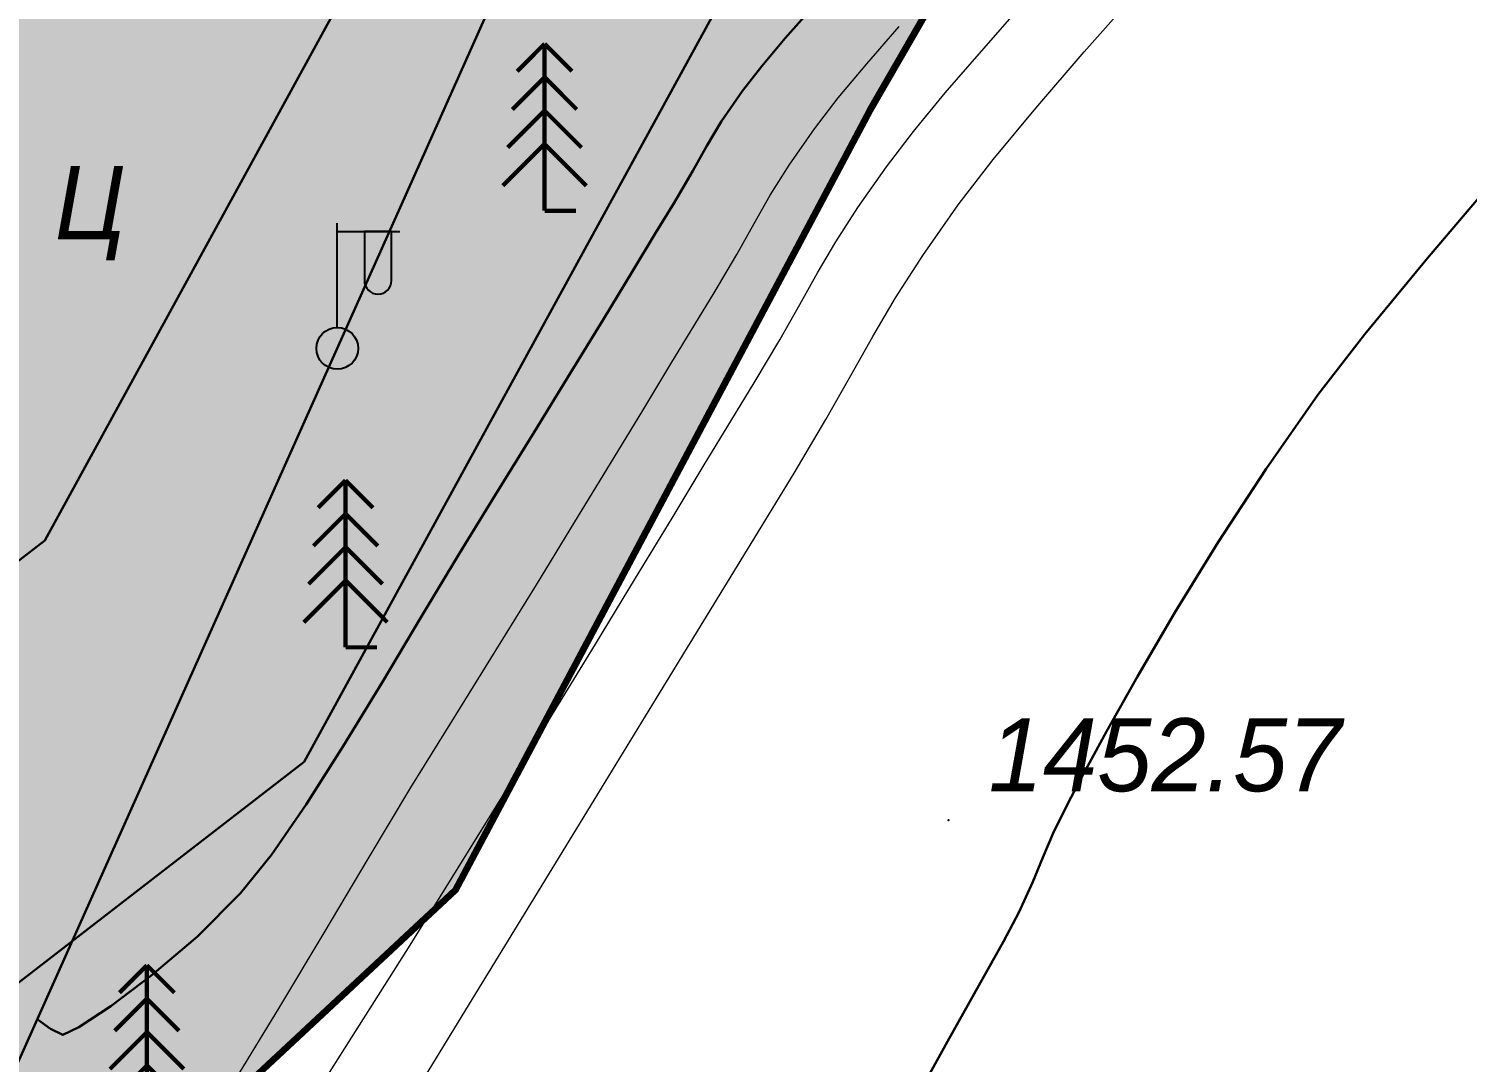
# Model space of a CAD drawing. Header units: millimetres. Extents: x 474337 to 1180020, y 4124662 to 4776603.
# Drawn here: x 758334 to 775568, y 4251649 to 4264028 of the extents above; entities that cross this region are included whole.
import ezdxf

# ---------------------------------------------------------------- set-up
doc = ezdxf.new("R2010")
doc.units = ezdxf.units.MM
doc.header["$PDMODE"] = 32
doc.header["$PDSIZE"] = 0.33
doc.linetypes.add('ДОРОГИ_СТРОЯЩ', pattern=[9, 8, -1])
for name, color, linetype in [('(004) Точки рельефа', 7, 'Continuous'), ('(022) Возд. Линии', 7, 'Continuous'), ('(025) Дорога', 7, 'Continuous'), ('(031) Горизонтали', 42, 'Continuous'), ('(038) Деревья', 7, 'Continuous'), ('(040) Ограда', 7, 'Continuous')]:
    doc.layers.add(name, color=color, linetype=linetype)
doc.layers.add('(032) Горизонтали утолщенные', color=32, linetype='Continuous', lineweight=30)
doc.styles.add('BM-431', font='')
doc.styles.add('D-431', font='')
doc.styles.get('BM-431').set_extended_font_data('Bm431', italic=True)
doc.styles.get('D-431').set_extended_font_data('D431', italic=True)
doc.linetypes.add('ОГРАДА_М_1М', pattern='A,2.5,["о",Standard,S=1,R=0,X=0,Y=-0.35],0.5,["0",Standard,S=0.5,R=0,X=-0.3,Y=-0.25],2.5', length=5.5)

# ---------------------------------------------------------------- blocks, each defined once
blk = doc.blocks.new('ell')
at = {"const_width": 0.05}
for points in [[(0, 2), (-0.3285714285714285, 1.671428571428571)], [(0, 0), (0, 2)], [(0, 2), (0.3285714285714285, 1.671428571428571)], [(0, 1.6), (-0.3857142857142857, 1.214285714285714)], [(0, 1.6), (0.3857142857142857, 1.214285714285714)], [(0, 1.199999999999999), (-0.4428571428571429, 0.7571428571428572)], [(0, 1.199999999999999), (0.4428571428571427, 0.7571428571428572)], [(0, 0.8), (-0.5, 0.3)], [(0, 0.8), (0.5, 0.2999999999999998)], [(0, 0), (0.375, 0)]]:
    blk.add_lwpolyline(points, dxfattribs=at)
blk = doc.blocks.new('f')
at = {"layer": '(022) Возд. Линии'}
for points in [[(0, 0.25), (0, 1.5)], [(0, 1.400000000000005), (0.75, 1.400000000000005)]]:
    blk.add_lwpolyline(points, dxfattribs=at)
blk.add_lwpolyline([(0.4875000000000114, 0.6500000000000057), (0.4875000000000114, 0.6500000000000057, 0.4142135623730951), (0.6500000000000057, 0.8125), (0.6500000000000057, 1.400000000000005), (0.3249999999999886, 1.400000000000005), (0.3249999999999886, 0.8125, 0.4142135623730951)], format="xyb", close=True, dxfattribs=at)
blk.add_circle((0, 0), 0.25, dxfattribs=at)

msp = doc.modelspace()

# ---------------------------------------------------------------- hatches: boundary and pattern name
at = {"lineweight": 30, "true_color": 0xababab}
h = msp.add_hatch(color=253, dxfattribs=at)
h.dxf.hatch_style = 1
edge = h.paths.add_edge_path()
edge.add_arc((846629.836135745, 4561555.356798172), 73174.58146534643, 338.9505508151999, 346.75819692914587, ccw=False)
edge.add_line((914921.5355142355, 4535272.983073235), (911662.781909342, 4528010.829139614))
edge.add_arc((846807.6606544256, 4561434.598735809), 72961.1891831139, 318.9050352263449, 332.7352083963292, ccw=False)
edge.add_arc((899641.5304419994, 4515567.537882805), 3000.000071974724, 224.5229028050149, 315.81354533956585, ccw=False)
edge.add_line((897502.6197361946, 4513463.954885483), (864463.2606305934, 4551253.83884668))
edge.add_line((864463.2606304884, 4551253.83884716), (860836.1740353894, 4549325.282693646))
edge.add_line((860836.17403543, 4549325.282692909), (895608.1821743059, 4509553.622821155))
edge.add_arc((893204.6449663639, 4507758.348778725), 2999.999999596411, -36.07240069309512, 36.75715684402178, ccw=False)
edge.add_line((895629.4657819271, 4505991.927535057), (866171.0347617475, 4470217.976931001))
edge.add_arc((864010.0330699682, 4472298.859363556), 3000.000001216607, 225.8075103472493, 316.08205447284644, ccw=False)
edge.add_line((861918.8196970224, 4470147.853404045), (818734.4664687028, 4519541.417327482))
edge.add_line((818734.466468811, 4519541.417327881), (818451.960183581, 4519192.551120362))
edge.add_line((818451.9601835012, 4519192.551119804), (816393.9033754627, 4516141.356422243))
edge.add_line((816393.9033755064, 4516141.356422424), (860070.5467546568, 4466184.718996144))
edge.add_arc((857596.091668725, 4464488.52553463), 3000.000038356566, -32.43441554651628, 34.42992072805919, ccw=False)
edge.add_line((860128.1094639301, 4462879.523945808), (845305.1774940859, 4444878.740547396))
edge.add_arc((842989.3083404303, 4446785.767046928), 3000.000001100536, 225.0000000282989, 320.52989696763757, ccw=False)
edge.add_line((840867.9879971743, 4444664.446702003), (817571.1031325739, 4467961.331555894))
edge.add_arc((816156.8895699978, 4466547.117991447), 2000.000001460245, 45.00000003301535, 105.7637608969873)
edge.add_line((815613.5463740826, 4468471.898024559), (810445.659532253, 4467013.063190189))
edge.add_line((810445.6595321894, 4467013.06319046), (808272.2867438751, 4474712.183323501))
edge.add_line((808272.2867438793, 4474712.18332386), (794798.8265071004, 4470908.780943844))
edge.add_line((794798.8265070915, 4470908.780943871), (796972.1992958714, 4463209.660809899))
edge.add_line((796972.1992958784, 4463209.660809517), (797662.9177138527, 4464443.722423173))
edge.add_line((797662.9177138805, 4464443.722423553), (796032.8881217135, 4470218.062525895))
edge.add_line((796032.8881217241, 4470218.062525749), (807581.5683264071, 4473478.121709152))
edge.add_line((807581.568326354, 4473478.12170887), (809211.597918521, 4467703.781606528))
edge.add_line((809211.5979185104, 4467703.781606674), (797662.9177138275, 4464443.722423271))
edge.add_line((797662.9177138805, 4464443.722423553), (796972.1992959062, 4463209.660809898))
edge.add_line((796972.1992958784, 4463209.660809517), (752899.1419329583, 4450768.345183023))
edge.add_line((752899.1419329643, 4450768.345183372), (744212.5341280454, 4442081.737373797))
edge.add_line((744212.5341280699, 4442081.737373352), (810150.9090904307, 4460695.379897933))
edge.add_line((810150.9090903997, 4460695.379898071), (811101.7596837739, 4457327.014846909))
edge.add_line((811101.7596838474, 4457327.014846802), (813026.5397159434, 4457870.358044346))
edge.add_line((813026.5397158861, 4457870.358044624), (812075.6891229777, 4461238.723095787))
edge.add_line((812075.6891230345, 4461238.723095894), (813858.2449784627, 4461741.918048268))
edge.add_arc((814401.5881743431, 4459817.138015747), 2000.00000057361, 45.000000021224196, 105.76376090423571, ccw=False)
edge.add_line((815815.8017365932, 4461231.351578712), (837446.8558821728, 4439600.297443145))
edge.add_arc((835325.5355364084, 4437478.977098465), 3000.000002190367, -39.47010297663411, 44.999999982706186, ccw=False)
edge.add_line((837641.4046924114, 4435571.950600624), (825729.0375211418, 4421105.720730909))
edge.add_line((825729.0375211239, 4421105.720731735), (817128.3030057028, 4418677.832595424))
edge.add_line((817128.3030056953, 4418677.832594872), (813750.7066884334, 4430642.885232852))
edge.add_line((813750.7066884041, 4430642.885232925), (813489.1069698159, 4430465.321429659))
edge.add_line((813489.1069698334, 4430465.321430206), (810216.9809155031, 4429541.637995498))
edge.add_line((810216.9809155464, 4429541.637994766), (809782.3063582561, 4431081.462020443))
edge.add_line((809782.3063582182, 4431081.462020874), (794846.0133120406, 4426865.118816461))
edge.add_line((794846.0133121014, 4426865.118816376), (795367.9399551856, 4425016.206402247))
edge.add_arc((793959.8716232777, 4410569.023974419), 14515.63765495629, 77.91868083669522, 84.43335273191252, ccw=False)
edge.add_line((796997.9910029173, 4424763.162453651), (796697.1057330389, 4425829.041189487))
edge.add_line((796697.105733037, 4425829.041189194), (809901.1399262099, 4429556.222571601))
edge.add_line((809901.1399261951, 4429556.222571373), (813076.575950108, 4418307.317844183))
edge.add_arc((813584.3885580301, 4435581.677010536), 17281.82161263958, 232.8227990037179, 268.31616663481145, ccw=False)
edge.add_arc((793959.8716409206, 4410569.024068832), 14515.63755959326, 50.76376092120241, 84.43335276632763)
edge.add_line((795367.9399548769, 4425016.206401825), (795348.9945389073, 4425009.7017814))
edge.add_line((795348.9945389032, 4425009.701782227), (795386.4090035364, 4424877.161952059))
edge.add_line((795386.4090036154, 4424877.161952019), (792249.0173586782, 4423991.51322555))
edge.add_line((792249.0173586607, 4423991.513225555), (792240.8672183716, 4424020.384927585))
edge.add_line((792240.8672183752, 4424020.384926796), (788391.3071402134, 4422933.698529845))
edge.add_line((788391.3071402311, 4422933.698530197), (788399.457295887, 4422904.826831893))
edge.add_line((788399.4572958946, 4422904.826831818), (785262.0660369906, 4422019.176737236))
edge.add_line((785262.0660369396, 4422019.176737785), (785224.3491876989, 4422152.787757483))
edge.add_line((785224.3491877317, 4422152.78775692), (785205.1013873875, 4422147.354324162))
edge.add_arc((793959.8716299534, 4410569.024077415), 14515.63754360942, 127.0941690598487, 160.7637609408971)
edge.add_arc((764152.7625566721, 4421627.786518097), 17281.90888694442, 303.21142345759625, 338.7045926006981, ccw=False)
edge.add_line((773618.5832738876, 4407168.788871765), (770443.0809992957, 4418417.928729034))
edge.add_line((770443.0809992552, 4418417.928729057), (783647.0946055426, 4422145.18321563))
edge.add_line((783647.0946055651, 4422145.183216095), (783947.9823876861, 4421079.295582403))
edge.add_arc((793959.8715996742, 4410569.024112701), 14515.63749698934, 127.0941690480702, 133.6088410125349, ccw=False)
edge.add_line((785205.10138762, 4422147.354324341), (784683.1741352179, 4423996.266566175))
edge.add_line((784683.1741352081, 4423996.266566277), (760700.4155488942, 4417226.210509612))
edge.add_line((760700.4155489206, 4417226.2105093), (759885.4007535356, 4420113.380556745))
edge.add_line((759885.4007534981, 4420113.38055706), (757960.6207223334, 4419570.037360447))
edge.add_line((757960.6207222939, 4419570.037360191), (756221.9224931325, 4425729.333462899))
edge.add_line((756221.9224931002, 4425729.333462715), (758146.7025247305, 4426272.676658397))
edge.add_line((758146.7025247812, 4426272.67665863), (756625.3415737994, 4431662.060747568))
edge.add_line((756625.3415738344, 4431662.060747147), (754700.5615426698, 4431118.717550534))
edge.add_line((754700.5615426302, 4431118.717551231), (752961.8633139345, 4437278.013653007))
edge.add_line((752961.8633139133, 4437278.013652802), (754886.6433460093, 4437821.356849414))
edge.add_line((754886.6433460712, 4437821.35684967), (754343.3045867448, 4439746.13813393))
edge.add_line((754343.3045867682, 4439746.138134003), (757759.7644544352, 4440710.72789183))
edge.add_line((757759.7644543648, 4440710.727891922), (757039.8772163823, 4443260.910877016))
edge.add_line((757039.8772163391, 4443260.910876274), (762429.2613043452, 4444782.271827722))
edge.add_line((762429.2613043785, 4444782.271827698), (763149.1910409384, 4442231.938284996))
edge.add_line((763149.1910409927, 4442231.938284874), (812471.6571080438, 4456155.101415494))
edge.add_line((812471.6571080685, 4456155.101415634), (813245.9360980471, 4453412.318104862))
edge.add_line((813245.9360979795, 4453412.318104744), (815796.2484256187, 4454132.241852434))
edge.add_line((815796.2484256029, 4454132.24185276), (816556.9288999296, 4451437.54980736))
edge.add_line((816556.9289000034, 4451437.549807549), (816845.6459053999, 4451519.051287739))
edge.add_line((816845.6459053755, 4451519.051287651), (817484.080441653, 4449257.412504775))
edge.add_line((817484.0804415941, 4449257.41250515), (816569.8099260575, 4448999.324485478))
edge.add_line((816569.8099261522, 4448999.324484825), (818308.5081553136, 4442840.028383981))
edge.add_line((818308.5081552267, 4442840.028384209), (816383.7281231307, 4442296.685187596))
edge.add_line((816383.728123188, 4442296.68518734), (818828.7725074805, 4433635.175044072))
edge.add_line((818828.7725074291, 4433635.17504406), (813054.4324120726, 4432005.145455153))
edge.add_line((813054.4324121475, 4432005.14545536), (813489.1069699035, 4430465.321429684))
edge.add_line((813489.1069698334, 4430465.321430206), (813750.7066884215, 4430642.885233473))
edge.add_line((813750.7066884041, 4430642.885232925), (822604.7694973823, 4433142.475773184))
edge.add_line((822604.7694973946, 4433142.475772858), (815432.5147614586, 4458549.537041891))
edge.add_line((815432.5147614479, 4458549.537042618), (811101.7596837605, 4457327.014847212))
edge.add_line((811101.7596838474, 4457327.014846802), (764185.2686670445, 4444083.030706593))
edge.add_line((764185.2686669827, 4444083.030706406), (763600.4533250143, 4446151.965596809))
edge.add_line((763600.4533250332, 4446151.965597153), (749983.3337610777, 4442308.009844785))
edge.add_line((749983.333761096, 4442308.00984478), (757739.5102945947, 4414831.943501806))
edge.add_line((757739.5102945566, 4414831.943501472), (766593.5096618411, 4417331.282277299))
edge.add_line((766593.5096617937, 4417331.282278061), (769971.1922595729, 4405365.924230537))
edge.add_line((769971.1922596693, 4405365.924229622), (755467.4007320005, 4401266.301616879))
edge.add_arc((757861.2017925978, 4391957.698001862), 9611.4715202664, 104.4216976221734, 160.5834891967729)
edge.add_line((748796.3644478321, 4395152.867588997), (732353.8049228842, 4346128.604709934))
edge.add_arc((729464.8042019606, 4346937.106375694), 3000.000018294917, 217.1299658179824, 344.365450936189, ccw=False)
edge.add_line((727072.999165535, 4345126.23123455), (704536.1042339148, 4370903.56673814))
edge.add_line((704536.1042339802, 4370903.566738129), (709805.9920599383, 4375510.982746642))
edge.add_line((709805.9920599461, 4375510.982747078), (707173.1829106609, 4378522.347219121))
edge.add_line((707173.1829105616, 4378522.347219467), (703408.9773215561, 4375231.335784549))
edge.add_line((703408.9773216248, 4375231.335783958), (700483.9001798346, 4378576.991655451))
edge.add_line((700483.900179863, 4378576.99165535), (694461.1712350794, 4373311.373355382))
edge.add_line((694461.1712349653, 4373311.373355865), (698147.1040456642, 4369095.463093515))
edge.add_line((698147.1040457487, 4369095.463093758), (692877.2162145519, 4364488.047079656))
edge.add_line((692877.2162145376, 4364488.047079086), (695510.0253630079, 4361476.682609838))
edge.add_line((695510.0253629684, 4361476.682609558), (702285.5954245985, 4367400.503187941))
edge.add_line((702285.5954246521, 4367400.503188133), (726649.9910224972, 4339532.902031486))
edge.add_arc((724260.6353793144, 4337718.796298027), 3000.000000146127, -25.606646834488174, 37.20739467103198, ccw=False)
edge.add_line((726965.982562542, 4336422.225198746), (703050.6467248865, 4296774.707952359))
edge.add_arc((700607.6121776104, 4298515.851884842), 2999.999998878979, 284.0040394591403, 324.52263350222825, ccw=False)
edge.add_arc((702313.5846486092, 4289685.590431213), 6000.000060335309, 99.4004431171831, 114.7491734207396)
edge.add_arc((698821.441572547, 4297969.813613892), 3000.000000314765, 225.2665573460196, 289.07189939671815, ccw=False)
edge.add_line((696710.0131756067, 4295838.647236824), (659800.0893315563, 4338055.620425303))
edge.add_line((659800.0893316269, 4338055.620425224), (662811.4538089081, 4340688.429578002))
edge.add_line((662811.4538089037, 4340688.429577827), (658354.3781810004, 4345786.360506425))
edge.add_line((658354.3781809807, 4345786.360506058), (652331.6492286301, 4340520.742204227))
edge.add_line((652331.6492285728, 4340520.742204666), (696718.1409796264, 4289752.191714651))
edge.add_arc((694232.3958913088, 4287990.448950768), 3046.746824295164, -22.660432047867516, 35.326661437649705, ccw=False)
edge.add_line((697043.9471828938, 4286816.632293701), (694122.9196431845, 4282038.052569769))
edge.add_line((694122.9196431637, 4282038.052569389), (683635.9812352487, 4279308.354503772))
edge.add_line((683635.9812352657, 4279308.354504585), (676830.9812361562, 4275960.354503485))
edge.add_line((676830.9812361002, 4275960.354502678), (665092.9812368888, 4272980.354499493))
edge.add_line((665092.9812369347, 4272980.354499817), (665246.9812374943, 4271892.354501246))
edge.add_line((665246.9812374115, 4271892.354501724), (652755.9812381881, 4270586.354498157))
edge.add_line((652755.981238246, 4270586.35449791), (647042.5930808096, 4269814.532547361))
edge.add_line((647042.593080759, 4269814.532546997), (646666.7726358692, 4270702.842920741))
edge.add_line((646666.7726359367, 4270702.842921257), (639481.3538295662, 4269737.308504316))
edge.add_line((639481.3538295031, 4269737.308504105), (640339.9827348654, 4263754.852383554))
edge.add_line((640339.9827349186, 4263754.852383614), (648546.6328121311, 4264617.406064845))
edge.add_line((648546.6328121424, 4264617.406064987), (669846.362416951, 4269534.836115567))
edge.add_line((669846.3624169827, 4269534.836114883), (686294.7150385445, 4271846.501325713))
edge.add_line((686294.715038538, 4271846.501326561), (694952.8331140679, 4272300.254069633))
edge.add_line((694952.833114028, 4272300.254069328), (703359.4976441524, 4278482.028882895))
edge.add_arc((704875.6947108507, 4281070.68616581), 3000.000012481331, 110.7791980716265, 239.64215620920112, ccw=False)
edge.add_arc((702313.5846375227, 4289685.590488434), 5999.99999641433, 284.4558892968715, 323.9165894162985)
edge.add_arc((709489.8126077652, 4284258.713890076), 2999.999998958451, 104.10846216476341, 140.8735427401851, ccw=False)
edge.add_line((708758.5378518105, 4287168.221962929), (730308.9668253856, 4291510.354514443))
edge.add_line((730308.966825366, 4291510.354515076), (737601.9812319224, 4291510.354516938))
edge.add_line((737601.9812319279, 4291510.354516983), (745207.4731778883, 4292081.658135113))
edge.add_line((745207.4731779099, 4292081.65813446), (744853.2599211783, 4300532.731495864))
edge.add_line((744853.2599210739, 4300532.731495857), (748184.1195890991, 4300781.567404102))
edge.add_line((748184.1195892096, 4300781.567404747), (748139.4204217269, 4301379.900075253))
edge.add_line((748139.4204217196, 4301379.900074959), (752527.1933374063, 4301707.693969288))
edge.add_line((752527.1933373213, 4301707.693968773), (752229.1988877086, 4305696.578439124))
edge.add_line((752229.1988877058, 4305696.578439713), (757215.1852941785, 4306069.062598431))
edge.add_line((757215.1852942705, 4306069.062598228), (756160.7195554666, 4320183.895994825))
edge.add_line((756160.719555378, 4320183.89599514), (753169.1457428773, 4319960.964286003))
edge.add_line((753169.1457428932, 4319960.964285851), (751692.2787339664, 4319595.2012754))
edge.add_line((751692.2787339687, 4319595.201274872), (751785.0295063352, 4318353.660983548))
edge.add_line((751785.0295063257, 4318353.660984039), (754776.6151047136, 4318576.593395393))
edge.add_line((754776.6151047945, 4318576.593395233), (755559.5540948234, 4308096.353975231))
edge.add_line((755559.5540947914, 4308096.353975296), (752565.9486975548, 4307872.713055637))
edge.add_line((752565.948697567, 4307872.713055611), (752616.0615279246, 4307229.659421531))
edge.add_line((752616.0615278482, 4307229.659421921), (750621.6192933711, 4307080.662196125))
edge.add_line((750621.6192934513, 4307080.662196159), (750919.6137429476, 4303091.77772674))
edge.add_line((750919.6137429476, 4303091.777726173), (746531.840827028, 4302763.983831844))
edge.add_line((746531.8408269882, 4302763.983832359), (746576.5399947037, 4302165.651158128))
edge.add_line((746576.5399947166, 4302165.651157379), (743983.7650897334, 4301971.954766545))
edge.add_line((743983.7650897503, 4301971.954767227), (743939.0659220348, 4302570.287440527))
edge.add_line((743939.0659220219, 4302570.2874403), (739551.2930061023, 4302242.49354504))
edge.add_line((739551.2930060625, 4302242.493544579), (739253.2985564498, 4306231.378013998))
edge.add_line((739253.298556447, 4306231.378014565), (737258.8563218535, 4306082.380790631))
edge.add_line((737258.8563219309, 4306082.38079071), (736335.0735281431, 4318447.922644422))
edge.add_line((736335.0735280514, 4318447.922644615), (742318.4002315992, 4318894.914319209))
edge.add_line((742318.4002315998, 4318894.914319038), (742281.1509255001, 4319393.524877017))
edge.add_line((742281.1509255171, 4319393.524876595), (742904.7070951867, 4320442.895022932))
edge.add_line((742904.7070952654, 4320442.895023346), (744899.1493297425, 4320591.89224821))
edge.add_line((744899.1493296623, 4320591.892248154), (745671.7027241965, 4319646.820159781))
edge.add_line((745671.7027242184, 4319646.820159912), (745708.9520305509, 4319148.209601002))
edge.add_line((745708.9520305395, 4319148.209600449), (751692.278733971, 4319595.201275042))
edge.add_line((751692.2787339687, 4319595.201274872), (753169.1457428955, 4319960.964285322))
edge.add_line((753169.1457428932, 4319960.964285851), (753076.4318101554, 4321202.786048002))
edge.add_line((753076.4318101406, 4321202.786047935), (746725.044583654, 4320728.297967465))
edge.add_line((746725.0445836782, 4320728.297966957), (745566.2144921097, 4322145.906098586))
edge.add_line((745566.2144920826, 4322145.906099319), (742014.1460950952, 4321880.544523914))
edge.add_line((742014.1460951567, 4321880.544523239), (741078.8118412343, 4320306.489304199))
edge.add_line((741078.8118412495, 4320306.489304543), (734727.4939336842, 4319832.006401294))
edge.add_line((734727.4939336777, 4319832.006401062), (736178.4058241332, 4300410.436906893))
edge.add_line((736178.4058240652, 4300410.436906815), (731830.4968299633, 4300019.685191073))
edge.add_line((731830.4968299866, 4300019.685191154), (732177.9812309416, 4296180.354514283))
edge.add_line((732177.9812309742, 4296180.354514122), (712867.7910160928, 4292076.56962149))
edge.add_arc((712517.7915008068, 4295056.083063126), 3000.000001114515, 152.4554714578508, 276.6997558529216, ccw=False)
edge.add_line((709857.8363749981, 4296443.396558762), (728946.9955969623, 4328089.942299879))
edge.add_line((728946.9955970049, 4328089.942299843), (737247.9950543325, 4341851.572968823))
edge.add_line((737247.9950543642, 4341851.572968483), (754627.8365228031, 4393185.635636021))
edge.add_arc((757550.9506118298, 4392510.799355507), 2999.99999730747, 103.38572559729408, 167.0003308970466, ccw=False)
edge.add_line((756856.4339821339, 4395429.300107002), (776554.5158378948, 4400989.835506142))
edge.add_line((776554.5158379078, 4400989.835505486), (778607.553352314, 4401569.383376379))
edge.add_line((778607.5533522367, 4401569.383376122), (785072.6975153468, 4403394.406380872))
edge.add_arc((793330.2587265968, 4412799.36354351), 12515.61170604976, 228.716836975572, 342.8107512267703)
edge.add_line((805286.8460329771, 4409100.639930725), (811750.8172570046, 4410925.34443992))
edge.add_line((811750.8172569275, 4410925.34444046), (813805.041942655, 4411505.22930577))
edge.add_line((813805.0419427156, 4411505.229305267), (828712.0212379795, 4415713.303086061))
edge.add_arc((829328.4898974895, 4412777.32524395), 2999.999916753252, 38.62111536410282, 101.85815885576392, ccw=False)
edge.add_line((831672.3613306284, 4414649.82790184), (881499.485681918, 4357658.36993302))
edge.add_arc((879137.8207098246, 4355808.359531403), 2999.999988285537, -88.48430446588247, 38.07337586944709, ccw=False)
edge.add_line((879217.1730861664, 4352809.409193039), (891486.1578323586, 4356908.1975205))
edge.add_arc((889488.6649961472, 4359146.50544548), 2999.999999535732, 217.5619088655428, 311.7461048801519, ccw=False)
edge.add_line((887110.5796895027, 4357317.650538445), (833941.0278462501, 4418132.122944415))
edge.add_arc((836367.712256074, 4419895.983138084), 3000.000001539902, 146.8800720007045, 216.0119092050458, ccw=False)
edge.add_line((833855.1260750294, 4421535.163022041), (863339.458676602, 4457340.568182718))
edge.add_arc((865574.0572890043, 4455338.926596642), 2999.999999171883, 44.31671567356369, 138.1476081817898, ccw=False)
edge.add_line((867720.5241237879, 4457434.79875946), (923483.439473246, 4393654.079167482))
edge.add_line((923483.4394731522, 4393654.079167366), (925932.4015855296, 4396930.155030584))
edge.add_line((925932.4015855789, 4396930.155031204), (869568.4776333647, 4461398.29852946))
edge.add_arc((871998.3035340309, 4463157.828606606), 3000.00000028163, 145.9955062346171, 215.9097381949074, ccw=False)
edge.add_line((869511.3223985434, 4464835.602378845), (899024.8096080252, 4500676.412529948))
edge.add_arc((901197.860548377, 4498608.116253853), 2999.999979104825, 44.04029251593141, 136.4148287936236, ccw=False)
edge.add_line((903354.413872242, 4500693.608434677), (933898.6518299404, 4465757.6036374))
edge.add_arc((931511.482101202, 4463940.622440338), 2999.999996938083, 0.9578969234652277, 37.27637870382148, ccw=False)
edge.add_line((934511.0628479719, 4463990.77546978), (931120.2520251999, 4398982.790034633))
edge.add_arc((928120.252025485, 4398982.79003334), 2999.99999971129, -136.82635922161808, 1.7786874195735436e-08, ccw=False)
edge.add_line((925932.4015865326, 4396930.155031204), (923483.4394731075, 4393654.079168918))
edge.add_arc((921083.2871892452, 4391854.282233238), 2999.999998853939, -38.30585239338188, 36.865049999559005, ccw=False)
edge.add_line((923437.426368475, 4389994.704668999), (891486.1578321, 4356908.197520575))
edge.add_line((891486.1578321457, 4356908.197520256), (879217.1730861863, 4352809.409192795))
edge.add_line((879217.1730861664, 4352809.409193039), (814887.8821166704, 4352573.935746496))
edge.add_line((814887.8821166754, 4352573.935746193), (813746.3703705965, 4353710.939106488))
edge.add_line((813746.3703705072, 4353710.939106941), (817312.2837280963, 4357290.991831914))
edge.add_line((817312.2837281227, 4357290.991831779), (816782.4331643997, 4359167.974534618))
edge.add_line((816782.4331644773, 4359167.974534988), (812541.9127011148, 4354910.639787716))
edge.add_line((812541.9127010107, 4354910.639787674), (810569.2516901265, 4356875.509801866))
edge.add_line((810569.2516901493, 4356875.509801865), (808966.935045205, 4356777.747386681))
edge.add_line((808966.9350452423, 4356777.747385979), (813193.6840731264, 4352567.734237682))
edge.add_line((813193.6840730906, 4352567.734237671), (796664.0077327617, 4352507.228365079))
edge.add_arc((796894.3777139187, 4343510.17719841), 9000.000001791264, 91.46674104448601, 154.1763307268968)
edge.add_line((788793.1276330948, 4347430.60410881), (783939.8813047643, 4335881.111605509))
edge.add_line((783939.8813047409, 4335881.111605644), (772510.8511686322, 4291780.358070949))
edge.add_arc((728781.4852718115, 4294252.868000984), 43799.20943462571, 325.13480715570495, 356.7638746351333, ccw=False)
edge.add_line((764718.7060773373, 4269215.158283234), (758525.6809108182, 4257900.772708202))
edge.add_line((758525.6809108257, 4257900.772708893), (750512.7341125088, 4251708.595597725))
edge.add_line((750512.7341125011, 4251708.595597267), (749939.9812404956, 4251152.354518975))
edge.add_line((749939.9812405109, 4251152.35451889), (747139.9812407494, 4251095.35451793))
edge.add_line((747139.9812407494, 4251095.354517937), (741077.8229081903, 4252609.366850914))
edge.add_line((741077.8229081631, 4252609.366850853), (738521.1358437418, 4253543.747254555))
edge.add_line((738521.1358437538, 4253543.747255325), (734560.9812396609, 4255492.35451565))
edge.add_line((734560.9812396765, 4255492.354515076), (728742.9755457084, 4260607.602961333))
edge.add_line((728742.975545764, 4260607.60296154), (731892.7521157386, 4264482.529117833))
edge.add_line((731892.7521157265, 4264482.529117584), (726481.3903083357, 4268647.251031143))
edge.add_line((726481.3903082609, 4268647.251030922), (726180.9812361877, 4268299.354512743))
edge.add_line((726180.9812362194, 4268299.354513168), (714481.7965677213, 4278401.614879994))
edge.add_line((714481.7965676785, 4278401.614879608), (710243.9812365554, 4275551.354508319))
edge.add_line((710243.981236577, 4275551.3545084), (703359.4976445863, 4278482.02888338))
edge.add_line((703359.4976446629, 4278482.028883934), (694952.8331140728, 4272300.254069436))
edge.add_line((694952.833114028, 4272300.254069328), (698655.0302614924, 4271845.681419664))
edge.add_line((698655.0302615166, 4271845.681419373), (700577.2028213716, 4271258.014293175))
edge.add_line((700577.2028213739, 4271258.014293671), (705283.3134919832, 4268755.730865853))
edge.add_line((705283.3134919405, 4268755.730865479), (725662.4515836056, 4253949.420362942))
edge.add_line((725662.4515836239, 4253949.420363426), (730038.5657498841, 4249089.253206612))
edge.add_line((730038.5657498837, 4249089.253206253), (733169.2169500155, 4246730.138315379))
edge.add_line((733169.2169500589, 4246730.138315201), (742011.6712608665, 4244850.616632378))
edge.add_line((742011.6712608337, 4244850.616632462), (746646.1258216791, 4244199.286521857))
edge.add_line((746646.1258217096, 4244199.286521912), (747369.676730895, 4244224.553477517))
edge.add_line((747369.6767308712, 4244224.553477287), (761633.056406873, 4255246.887130726))
edge.add_line((761633.0564068556, 4255246.887130737), (768126.2224285045, 4267109.61689506))
edge.add_arc((728781.4852901697, 4294252.867995262), 47799.20941568779, 325.3988801295304, 356.2795711231684)
edge.add_line((776479.9600598812, 4291151.26753521), (787739.4730238419, 4334597.911758627))
edge.add_line((787739.4730238914, 4334597.911759377), (792433.7931413931, 4345769.200282061))
edge.add_arc((796894.3777127266, 4343510.17719841), 5000.000000950892, 91.89621580512028, 153.1404746458931, ccw=False)
edge.add_line((796728.9318728447, 4348507.439216614), (889261.3820637291, 4348846.148610123))
edge.add_line((889261.3820637465, 4348846.148610115), (934962.2574420404, 4396170.790451629))
edge.add_line((934962.2574421167, 4396170.790452003), (940610.8525031647, 4503952.405379433))
edge.add_arc((933610.8537609577, 4503956.601325989), 6999.999999687526, 359.9656557104764, 395.1614899740641)
edge.add_line((939333.5788058043, 4507987.782052994), (937695.7119178723, 4510161.304823359))
edge.add_line((937695.7119178772, 4510161.304822922), (941688.889465388, 4513170.379941095))
edge.add_line((941688.8894654512, 4513170.379940987), (934467.1091860508, 4522754.006059296))
edge.add_line((934467.1091860533, 4522754.006059647), (930473.9316365634, 4519744.930940542))
edge.add_line((930473.9316365719, 4519744.930940628), (926902.6475285416, 4524484.185022161))
edge.add_line((926902.6475285292, 4524484.185022354), (922525.343185104, 4523646.50352306))
edge.add_line((922525.3431850672, 4523646.503522873), (936092.3465370327, 4505642.481985718))
edge.add_arc((933610.8537566662, 4503956.601324081), 3000.000004177, 1.5307886718787813, 34.191468695170784, ccw=False)
edge.add_line((936609.7831032276, 4504036.743696213), (935234.409446741, 4477793.050844145))
edge.add_arc((932269.4059487581, 4478249.947172165), 2999.999999630231, 224.1493101785246, 351.23983242366205, ccw=False)
edge.add_line((930116.8246130943, 4476160.355443954), (905224.7325149596, 4504631.527327291))
edge.add_arc((907636.527510643, 4506415.692388535), 3000.000011078941, 141.5211819165738, 216.4927941841398, ccw=False)
edge.add_line((905288.0127710104, 4508282.368201256), (917988.6250798134, 4523705.833121341))
edge.add_arc((920231.313912034, 4521713.260138512), 3000.000048267812, 40.121787214787275, 138.3797102431649, ccw=False)
edge.add_line((922525.3431850672, 4523646.503522873), (926902.647528376, 4524484.185022167))
edge.add_arc((929486.0107579231, 4526009.38482666), 3000.000003239862, 136.9753755074314, 210.5573088240432, ccw=False)
edge.add_arc((922274.847389698, 4533630.357036591), 7500.000015363585, 311.994883191049, 332.1854545281217)
edge.add_line((928908.3165043592, 4530130.773099899), (917858.854659955, 4544793.904214653))
at = {"lineweight": 30}
h = msp.add_hatch(color=74, dxfattribs=at)
h.dxf.hatch_style = 1
edge = h.paths.add_edge_path()
edge.add_line((939857.5670551062, 4394042.24925518), (943687.5123161593, 4467121.958607676))
edge.add_line((943687.5123161077, 4467121.958607674), (945813.9222085266, 4507696.276602377))
edge.add_line((945813.9222085476, 4507696.276602745), (928908.3165039896, 4530130.773101925))
edge.add_arc((922274.8473949432, 4533630.357025146), 7500.00000376106, 311.9948832097024, 332.18545460259406, ccw=False)
edge.add_arc((929486.0107542276, 4526009.38482666), 3000.000000269759, 136.9753754939952, 210.5573088811833)
edge.add_line((926902.647529006, 4524484.1850214), (930473.9316356393, 4519744.930939867))
edge.add_line((930473.9316356182, 4519744.930939674), (934467.1231218848, 4522754.016561303))
edge.add_line((934467.1231218576, 4522754.016561508), (941688.8894654127, 4513170.379941605))
edge.add_line((941688.8894654512, 4513170.379940987), (937695.7119216657, 4510161.304824676))
edge.add_line((937695.7119215727, 4510161.304824829), (939333.5788026361, 4507987.782056327))
edge.add_arc((933610.853762269, 4503956.601325035), 6999.999998653007, -0.0343442742815796, 35.16149002607648, ccw=False)
edge.add_line((940610.8525035381, 4503952.405380249), (934962.2574420245, 4396170.790451888))
edge.add_line((934962.2574421167, 4396170.790452003), (889261.3820638228, 4348846.148610489))
edge.add_line((889261.3820637465, 4348846.148610115), (796728.9318740262, 4348507.439216605))
edge.add_arc((796894.3777120113, 4343510.177199364), 4999.999999894312, 91.89621578414078, 153.1404746398659)
edge.add_line((792433.7931418419, 4345769.200283051), (787739.4730238746, 4334597.911759435))
edge.add_line((787739.4730238914, 4334597.911759377), (776479.9600601636, 4291151.267535959))
edge.add_arc((728781.4852737188, 4294252.868000031), 47799.20943268619, 325.3988801353486, 356.2795711188932, ccw=False)
edge.add_line((768126.2224286795, 4267109.616894722), (761633.0564067977, 4255246.887131331))
edge.add_line((761633.0564068556, 4255246.887130737), (747369.6767308537, 4244224.553477298))
edge.add_line((747369.6767308712, 4244224.553477287), (748894.755183035, 4244277.810390375))
edge.add_line((748894.7551829815, 4244277.810390472), (751985.7016002258, 4244934.811333547))
edge.add_line((751985.701600194, 4244934.811333656), (753843.174438062, 4247012.346261604))
edge.add_line((753843.1744381189, 4247012.346261978), (760199.8009001919, 4250682.346262767))
edge.add_line((760199.8009002209, 4250682.346261978), (763447.0113357296, 4253710.418980452))
edge.add_line((763447.0113357306, 4253710.418980598), (768414.0204674347, 4263052.00451598))
edge.add_line((768414.0204674006, 4263052.004516602), (778614.0204636715, 4280718.922754898))
edge.add_line((778614.0204637051, 4280718.922754288), (778614.0204609111, 4290888.922754024))
edge.add_line((778614.020460844, 4290888.922754288), (786698.0307441562, 4310897.550341845))
edge.add_line((786698.030744195, 4310897.550341606), (792521.3851187038, 4324616.513530402))
edge.add_line((792521.3851187229, 4324616.513530731), (792521.385115929, 4335526.513530677))
edge.add_line((792521.3851158619, 4335526.513530731), (797558.7047270604, 4342459.789174338))
edge.add_line((797558.7047270536, 4342459.78917408), (800322.1027885086, 4343520.558303605))
edge.add_line((800322.1027885675, 4343520.558303833), (805781.2712039825, 4343425.26816638))
edge.add_line((805781.2712039948, 4343425.268166542), (821931.8331794748, 4344554.625480258))
edge.add_line((821931.8331794739, 4344554.625479698), (841518.8495264391, 4344212.732841461))
edge.add_line((841518.8495264053, 4344212.732841492), (876733.4853491371, 4343598.059093822))
edge.add_line((876733.4853491783, 4343598.059094429), (891391.2525595267, 4343853.911376472))
edge.add_line((891391.2525595427, 4343853.911375999), (939857.5670551123, 4394042.249255251))
at = {"lineweight": 30, "true_color": 0xababab}
h = msp.add_hatch(color=253, dxfattribs=at)
h.dxf.hatch_style = 1
edge = h.paths.add_edge_path()
edge.add_line((772276.7757059336, 4289102.095524788), (770844.8378307341, 4289929.086873299))
edge.add_line((770844.8378306627, 4289929.086873055), (770597.9812310868, 4290687.354523421))
edge.add_line((770597.9812310934, 4290687.354523659), (767707.9812305511, 4293450.354522013))
edge.add_line((767707.9812306166, 4293450.354521751), (764488.6801815446, 4295428.488682576))
edge.add_line((764488.6801815033, 4295428.488682747), (763785.2945858185, 4295462.390442169))
edge.add_line((763785.294585824, 4295462.390441895), (762932.9812307628, 4294990.354521655))
edge.add_line((762932.9812307358, 4294990.354521751), (762025.5699245875, 4293875.473556681))
edge.add_line((762025.569924593, 4293875.473556519), (755741.9812335611, 4280349.354520171))
edge.add_line((755741.9812335968, 4280349.354519844), (753819.84004348, 4274189.149869124))
edge.add_line((753819.8400434256, 4274189.149869919), (753928.1546847093, 4274135.511335299))
edge.add_line((753928.154684782, 4274135.511334419), (763294.981230986, 4293050.354520803))
edge.add_line((763294.9812309742, 4293050.354520798), (764323.1409731986, 4295126.562529212))
edge.add_line((764323.1409732103, 4295126.562529564), (767707.9812306131, 4293450.354521515))
edge.add_line((767707.9812306166, 4293450.354521751), (766679.8214897892, 4291374.1465152))
edge.add_line((766679.8214896917, 4291374.146514893), (770342.8077816616, 4289560.197706688))
edge.add_line((770342.8077816963, 4289560.197707176), (760975.981235958, 4270645.354522655))
edge.add_line((760975.981235981, 4270645.354522705), (753932.2509361923, 4274133.482828984))
edge.add_line((753932.2509361506, 4274133.482829094), (753118.9812357763, 4271029.354520557))
edge.add_line((753118.9812357426, 4271029.354519844), (751348.9812362225, 4269079.354518763))
edge.add_line((751348.9812362194, 4269079.35451889), (746925.9812363503, 4269947.354517727))
edge.add_line((746925.9812364578, 4269947.354517937), (747030.6237473356, 4268520.26019254))
edge.add_line((747030.6237472296, 4268520.260192871), (752161.9812362877, 4268081.354519778))
edge.add_line((752161.9812363386, 4268081.35451889), (752559.9812363759, 4269118.354518416))
edge.add_line((752559.9812363386, 4269118.35451889), (753658.158269329, 4269996.896146772))
edge.add_line((753658.1582694054, 4269996.896146774), (753789.9812359078, 4270102.354519976))
edge.add_line((753789.9812358618, 4270102.354519844), (759389.5072534289, 4268326.74445479))
edge.add_line((759389.5072534084, 4268326.744455338), (759246.162736778, 4266404.805478169))
edge.add_line((759246.1627367735, 4266404.805478096), (752756.7369361536, 4266984.520875294))
edge.add_line((752756.7369362116, 4266984.520874977), (750634.8101832843, 4251802.932508633))
edge.add_line((750634.8101832867, 4251802.932508469), (758525.6809108547, 4257900.772708533))
edge.add_line((758525.6809108257, 4257900.772708893), (764718.7060764135, 4269215.158282993))
edge.add_arc((728781.4852713346, 4294252.868000031), 43799.20943438825, 325.1348071553567, 353.2464072607763)

# ---------------------------------------------------------------- linework, layer by layer
at = {"layer": '(004) Точки рельефа', "linetype": 'ByBlock', "lineweight": -2}
msp.add_point((769351.6035888195, 4254547.052287102, 1451063.636998994), dxfattribs=at)
at = {"layer": '(031) Горизонтали', "color": 42, "linetype": 'Continuous', "lineweight": 0}
for points, elevation in [([(763041.5281932354, 4251415.097763062), (763645.5601495504, 4252401.074309349), (764352.4649962187, 4253555.89673996), (765107.201325655, 4254789.395513535), (765854.7277309895, 4256011.401088715), (766540.0028064251, 4257131.743930817), (767107.9851443768, 4258060.254494667), (767503.633336544, 4258706.763238907), (767884.2669841051, 4259346.56223774), (768183.1068507433, 4259874.606470108), (768445.6642538309, 4260343.397764206), (768717.4505105019, 4260805.437932968), (769043.9769377708, 4261313.228798866), (769470.7548522949, 4261919.272180557), (769889.7661727667, 4262463.010053635), (770397.6655493975, 4263077.43702507), (770977.9178167582, 4263750.881183624), (771613.9878097773, 4264471.670618057), (772289.3403668404, 4265228.133415222), (772987.4403232336, 4266008.597661018), (773691.7525136471, 4266801.39144516), (774385.7417761087, 4267594.8428545), (775026.8526591063, 4268307.185608864), (775595.4828939438, 4268894.703465462)], 1452990.499972908), ([(761508.2713211775, 4250851.179238319), (762194.1011450291, 4251929.246258736), (762881.8235214949, 4253021.397027016), (763478.9689383507, 4253979.829194069), (764055.831285119, 4254912.996518135), (764606.4363186359, 4255809.570556641), (765124.8097903728, 4256658.222867012), (765604.9774563313, 4257447.62501049), (766040.9650694132, 4258166.44853878), (766426.7983859777, 4258803.365011215), (766756.503157258, 4259347.045987129), (767024.1051398516, 4259786.163022041), (767330.7718907595, 4260301.632637024), (767571.5394945145, 4260727.064312935), (767783.0752505064, 4261104.757414818), (768002.0464545488, 4261477.01130867), (768265.1204082966, 4261886.125364304), (768608.9644104242, 4262374.398948669), (768934.6956404448, 4262798.770122528), (769315.1053682566, 4263260.51588726), (769747.0334310532, 4263761.97916317), (770227.3196678162, 4264305.502869606)], 1453490.499972899), ([(760811.324134469, 4251443.934666634), (761340.1323869228, 4252311.378367424), (761873.143652916, 4253201.071883202), (762400.7582281828, 4254085.893440247), (762913.3764002323, 4254938.721261978), (763401.3984650373, 4255732.433567047), (763921.5547995567, 4256567.632995605), (764415.4712738991, 4257367.551177979), (764878.0879582167, 4258122.177552223), (765304.3449203968, 4258821.501562119), (765689.1822310686, 4259455.512652397), (766027.5399585962, 4260014.200259209), (766314.3581727743, 4260487.553829193), (766544.5769428015, 4260865.562804222), (766816.925883174, 4261325.705450058), (767025.2814259529, 4261696.70959568), (767217.7222011089, 4262034.038707733), (767442.326839447, 4262393.156257629), (767747.1739680767, 4262829.525714874), (768033.092343092, 4263199.815810204), (768372.7546281815, 4263607.479227066), (768762.5813874006, 4264055.169733047)], 1453990.499972889)]:
    msp.add_lwpolyline(points, dxfattribs=dict(at, elevation=elevation))
at = {"layer": '(032) Горизонтали утолщенные', "color": 32, "linetype": 'Continuous', "lineweight": 30, "elevation": 1454490.49997288}
msp.add_lwpolyline([(758435.8324953318, 4252166.028699875), (758594.4563755989, 4252048.478564262), (758740.5100623369, 4251975.638981819), (758935.3271495104, 4252069.939458847), (759316.5658321381, 4252321.084532738), (759813.4399703741, 4252694.821549416), (760355.1634289026, 4253156.89785862), (760870.9500715733, 4253673.060807228), (761240.6438570023, 4254135.290725708), (761655.7566905022, 4254736.089179039), (762102.2419109344, 4255436.166471481), (762566.0528548956, 4256196.232905388), (763033.142860055, 4256976.998788834), (763489.4652659893, 4257739.17442131), (763920.9734089375, 4258443.470108032), (764390.256112814, 4259198.085368156), (764825.6727288961, 4259905.868982315), (765219.0417795181, 4260550.634734154), (765562.1817837954, 4261116.196401596), (765846.9112658501, 4261586.367759705), (766065.0487471819, 4261944.96258831), (766289.1707758904, 4262326.333851814), (766457.8972401619, 4262627.476713181), (766635.2831534147, 4262922.284986496), (766885.383526206, 4263284.652481079), (767116.554798007, 4263581.768404961), (767397.0714037418, 4263913.994729996), (767723.0560736656, 4264284.206028938)], dxfattribs=at)
at = {"layer": '(040) Ограда', "linetype": 'ОГРАДА_М_1М', "elevation": 1453967.49997289, "flags": 128}
msp.add_lwpolyline([(755671.981241703, 4245987.354519844), (763878.9812368155, 4264334.354521751), (774999.9812312126, 4287529.354523659), (770844.8378306627, 4289929.086873055)], dxfattribs=at)

# ---------------------------------------------------------------- block references
at = {"layer": '(022) Возд. Линии', "xscale": 999.9999999813735, "yscale": 999.9999999813735, "zscale": 999.9999999813735}
msp.add_blockref('f', (762029.8558561802, 4260200.578063965, 1453967.49997289), dxfattribs=at)
at = {"layer": '(038) Деревья', "linetype": 'Continuous', "xscale": 999.9999999813735, "yscale": 999.9999999813735, "zscale": 999.9999999813735}
for p in [(764513.7831056118, 4261848.477359772, -1509.5), (762129.5143822432, 4256619.528762817, -1509.5), (759749.439247489, 4250810.932826996, -1509.5)]:
    msp.add_blockref('ell', p, dxfattribs=at)

# ---------------------------------------------------------------- texts
at = {"layer": '(004) Точки рельефа', "linetype": 'ByBlock', "insert": (769833.1273099184, 4255326.067282677, 1451063.636998994), "char_height": 874.9999999837019, "attachment_point": 4, "rotation": 1.257727448791041e-08, "style": 'D-431'}
msp.add_mtext('1452.57', dxfattribs=at)
at = {"layer": '(025) Дорога', "linetype": 'ДОРОГИ_СТРОЯЩ', "style": 'BM-431'}
msp.add_text('Ц', height=874.9999999837019, dxfattribs=at).set_placement((758646.4377828836, 4261508.170868874, -1509.5))

# ---------------------------------------------------------------- next in the draw order: wipeouts: each hides what was drawn before it
msp.add_wipeout([(776214.2953122838, 4261281.863086048), (778207.7820967803, 4263581.308697709), (776839.4569585362, 4264767.567708351), (774845.9701746483, 4262468.122098313)]).translate(0, 0, 1450490.499972954).dxf.layer = '(032) Горизонтали утолщенные'

# ---------------------------------------------------------------- next in the draw order: linework, layer by layer
at = {"layer": '(032) Горизонтали утолщенные', "color": 32, "linetype": 'Continuous', "lineweight": 30, "elevation": 1450490.499972954}
msp.add_lwpolyline([(768914.2881085873, 4251123.417219162), (769342.3909105062, 4251898.142960548), (769717.5345996618, 4252568.407329559), (770011.4683735371, 4253096.434621811), (770195.9414303303, 4253444.44912529), (770364.7505247593, 4253811.607169151), (770484.7120319605, 4254103.257909775), (770607.8375418186, 4254393.101356506), (770786.1386470795, 4254754.837514877), (770967.0836937428, 4255095.475876808), (771247.7922385931, 4255612.119802475), (771617.7476996183, 4256270.718310356), (772066.4334937334, 4257037.220405579), (772583.333039403, 4257877.57510376), (773157.9297573566, 4258757.731413841), (773779.7070627213, 4259643.638348579), (774341.3125572205, 4260369.849255562), (775090.7248102427, 4261281.201190948), (775972.7478206158, 4262319.380003929)], dxfattribs=at)

# ---------------------------------------------------------------- next in the draw order: wipeouts: each hides what was drawn before it
msp.add_wipeout([(773252.5684114691, 4263635.29495364), (775262.7084031902, 4265885.369363157), (773926.079467716, 4267079.468218972), (771915.9394753935, 4264829.393810255)]).translate(0, 0, 1452490.499972917).dxf.layer = '(032) Горизонтали утолщенные'

# ---------------------------------------------------------------- next in the draw order: linework, layer by layer
at = {"lineweight": 30, "elevation": 1454490.49997288}
for points in [[(788793.1276321411, 4347430.604107857), (783939.8813047409, 4335881.111605644), (772510.8511687517, 4291780.358070374, -0.1388907420195503), (764718.7060773373, 4269215.158283234), (758525.6809108257, 4257900.772708893), (750512.7341125011, 4251708.595597267)], [(792433.7931418419, 4345769.200283051), (787739.4730238914, 4334597.911759377), (776479.9600598812, 4291151.26753521, -0.1355638387663338), (768126.2224286795, 4267109.616894722), (761633.0564068556, 4255246.887130737), (747369.6767308712, 4244224.553477287)]]:
    msp.add_lwpolyline(points, format="xyb", dxfattribs=at)
at = {"color": 5, "lineweight": 30, "elevation": 1457135.499972831}
msp.add_lwpolyline([(702280.9812371731, 4271438.354509354), (706936.9812375307, 4268833.354509354), (712932.981238246, 4264705.354512215), (720094.9812389612, 4258839.354511261), (733454.9812414646, 4247435.354516029), (751430.9812418222, 4244636.354519844), (751945.9812419415, 4244921.354519844), (754018.864892602, 4243038.855894089), (756108.9812420607, 4245340.354520798), (755671.981241703, 4245987.354519844), (763878.9812368155, 4264334.354521751), (767460.8600575924, 4271805.056732178), (774999.9812312126, 4287529.354523659)], dxfattribs=at)
at = {"color": 1, "lineweight": 100, "elevation": 1453684.499972895}
msp.add_lwpolyline([(700577.2028213739, 4271258.014293671), (705283.3134919405, 4268755.730865479), (714481.8367193937, 4262072.612548828), (725662.4515836239, 4253949.420363426), (730038.5657498837, 4249089.253206253), (733169.2169500589, 4246730.138315201), (742011.6712608337, 4244850.616632462), (746646.1258217096, 4244199.286521912), (748894.7551829815, 4244277.810390472), (751985.701600194, 4244934.811333656), (754018.8648916483, 4243038.855893135), (756022.7740337849, 4244907.531399727), (753843.1744381189, 4247012.346261978), (760199.8009002209, 4250682.346261978), (763447.0113357306, 4253710.418980598), (768414.0204674006, 4263052.004516602), (778614.0204637051, 4280718.922754288)], dxfattribs=at)

doc.saveas('drawing.dxf')
